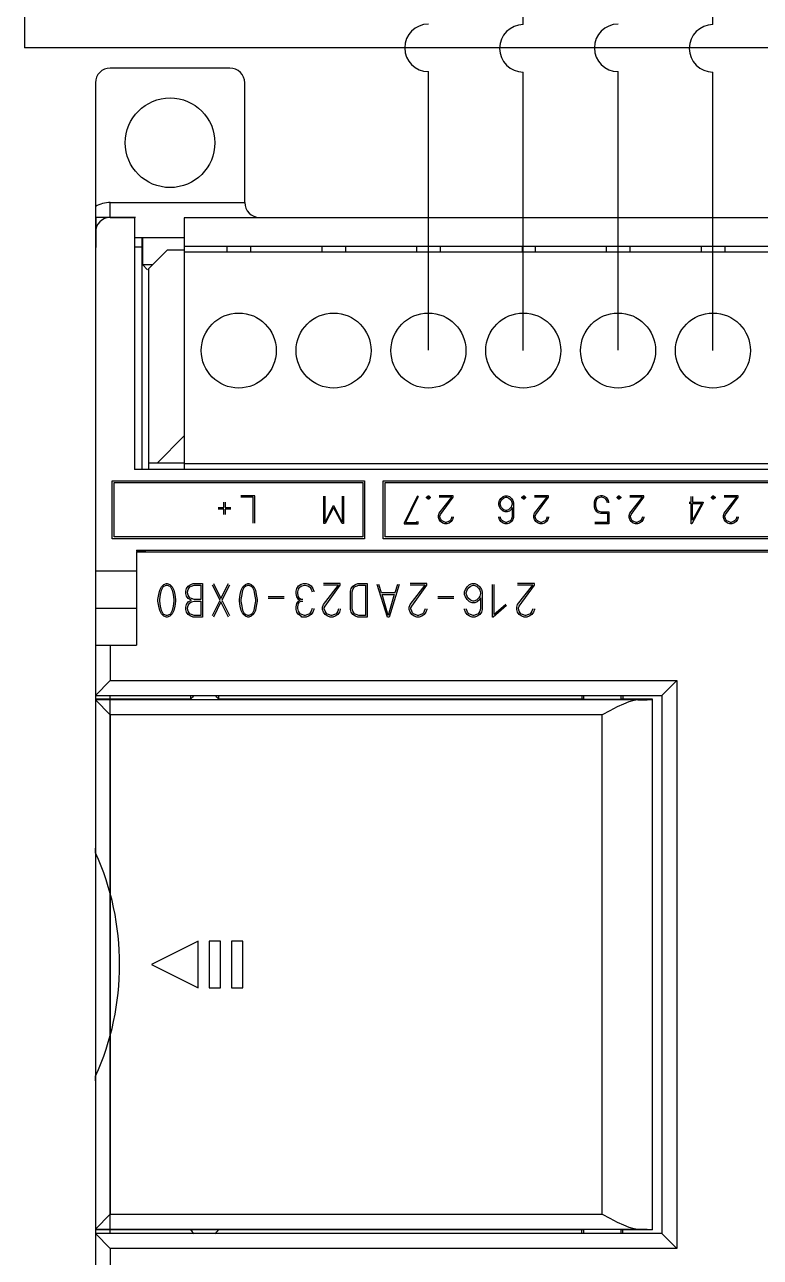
# Model space of a CAD drawing. Header units: inches. Extents: x 1238 to 1812, y 541 to 947.
# Drawn here: x 1363.8 to 1403.2, y 723.8 to 789.8 of the extents above; entities that cross this region are included whole.
import ezdxf

# ---------------------------------------------------------------- set-up
doc = ezdxf.new("R2010")
doc.units = ezdxf.units.IN
doc.header["$MEASUREMENT"] = 0
for name, color, linetype in [('0007LEVEL_0', 7, 'Continuous'), ('0007LEVEL_1', 7, 'Continuous'), ('8_ALL_NOTES_BALLOONS_SYMBOLS_GT', 7, 'Continuous'), ('RED_2.5mm^2', 1, 'Continuous'), ('YEL_14_THHN', 2, 'Continuous')]:
    doc.layers.add(name, color=color, linetype=linetype)

msp = doc.modelspace()

# ---------------------------------------------------------------- linework, layer by layer
at = {"color": 7, "linetype": 'Continuous'}
for p, q in [((1368.348, 779.482), (1369.648, 779.482)), ((1369.648, 779.482), (1369.648, 765.982)), ((1367.548, 778.682), (1367.548, 700.282)), ((1523.048, 765.982), (1369.648, 765.982)), ((1368.448, 765.382), (1381.968, 765.382)), ((1368.548, 765.282), (1381.868, 765.282)), ((1381.868, 765.282), (1381.868, 762.382)), ((1381.968, 765.382), (1381.968, 762.282)), ((1382.968, 762.282), (1382.968, 765.382)), ((1383.068, 762.382), (1383.068, 765.282)), ((1443.448, 762.382), (1383.068, 762.382)), ((1443.548, 762.282), (1382.968, 762.282)), ((1369.748, 761.672), (1369.748, 761.613)), ((1369.748, 761.672), (1522.948, 761.672)), ((1369.748, 761.582), (1369.748, 756.582)), ((1369.748, 761.582), (1522.948, 761.582)), ((1367.548, 760.569), (1369.748, 760.569)), ((1378.342, 759.615), (1378.432, 759.75)), ((1378.432, 759.75), (1378.567, 759.84)), ((1378.477, 759.66), (1378.522, 759.705)), ((1378.522, 759.705), (1378.612, 759.75)), ((1378.567, 759.84), (1378.702, 759.885)), ((1378.612, 759.75), (1378.747, 759.795)), ((1378.702, 759.885), (1378.837, 759.885)), ((1378.747, 759.795), (1378.792, 759.795)), ((1378.792, 759.795), (1378.927, 759.75)), ((1378.837, 759.885), (1378.972, 759.84)), ((1378.927, 759.75), (1379.017, 759.705)), ((1378.972, 759.84), (1379.107, 759.75)), ((1379.017, 759.705), (1379.062, 759.66)), ((1379.107, 759.75), (1379.197, 759.615)), ((1378.297, 759.48), (1378.342, 759.615)), ((1378.297, 759.345), (1378.297, 759.48)), ((1378.342, 759.165), (1378.297, 759.345)), ((1378.432, 759.03), (1378.342, 759.165)), ((1378.387, 759.435), (1378.432, 759.57)), ((1378.387, 759.345), (1378.387, 759.435)), ((1378.432, 759.165), (1378.387, 759.345)), ((1378.432, 759.57), (1378.477, 759.66)), ((1378.477, 759.075), (1378.432, 759.165)), ((1378.567, 759.03), (1378.477, 759.075)), ((1379.062, 759.66), (1379.107, 759.57)), ((1379.107, 759.57), (1379.152, 759.435)), ((1379.197, 759.615), (1379.242, 759.48)), ((1379.242, 759.48), (1379.242, 759.435)), ((1367.548, 758.554), (1369.748, 758.554)), ((1378.297, 758.625), (1378.342, 758.805)), ((1378.297, 758.49), (1378.297, 758.625)), ((1378.342, 758.355), (1378.297, 758.49)), ((1378.342, 758.805), (1378.432, 758.94)), ((1378.387, 758.625), (1378.432, 758.805)), ((1378.387, 758.535), (1378.387, 758.625)), ((1378.432, 758.4), (1378.387, 758.535)), ((1378.477, 758.985), (1378.432, 759.03)), ((1378.432, 758.94), (1378.477, 758.985)), ((1378.432, 758.805), (1378.477, 758.895)), ((1378.477, 758.31), (1378.432, 758.4)), ((1378.477, 758.985), (1378.522, 758.985)), ((1378.477, 758.895), (1378.567, 758.94)), ((1378.657, 759.03), (1378.567, 759.03)), ((1378.567, 758.94), (1378.657, 758.94)), ((1379.107, 758.4), (1379.062, 758.31)), ((1379.152, 758.535), (1379.107, 758.4)), ((1379.242, 758.49), (1379.197, 758.355)), ((1379.242, 758.535), (1379.242, 758.49)), ((1378.432, 758.22), (1378.342, 758.355)), ((1378.567, 758.13), (1378.432, 758.22)), ((1378.522, 758.265), (1378.477, 758.31)), ((1378.612, 758.22), (1378.522, 758.265)), ((1378.612, 758.085), (1378.567, 758.13)), ((1378.747, 758.175), (1378.612, 758.22)), ((1378.837, 758.085), (1378.612, 758.085)), ((1378.792, 758.175), (1378.747, 758.175)), ((1378.927, 758.22), (1378.792, 758.175)), ((1378.972, 758.13), (1378.837, 758.085)), ((1379.017, 758.265), (1378.927, 758.22)), ((1379.107, 758.22), (1378.972, 758.13)), ((1379.062, 758.31), (1379.017, 758.265)), ((1379.197, 758.355), (1379.107, 758.22)), ((1367.548, 756.582), (1369.748, 756.582)), ((1367.548, 753.882), (1397.898, 753.882)), ((1368.348, 725.082), (1368.348, 753.882)), ((1397.898, 753.882), (1397.898, 725.082)), ((1397.898, 725.082), (1367.548, 725.082))]:
    msp.add_line(p, q, dxfattribs=at)
msp.add_arc((1368.348, 778.682), 0.8, 90, 180, dxfattribs=at)
msp.add_spline([(1369.748, 761.613), (1369.991, 761.612), (1370.15, 761.61), (1370.236, 761.607)], degree=3, dxfattribs=at)
at = {"layer": '0007LEVEL_0', "color": 7, "linetype": 'Continuous'}
for p, q in [((1371.082, 759.702), (1371.217, 759.837)), ((1371.172, 759.702), (1371.217, 759.747)), ((1371.217, 759.837), (1371.352, 759.882)), ((1371.217, 759.747), (1371.352, 759.792)), ((1371.352, 759.882), (1371.397, 759.882)), ((1371.352, 759.792), (1371.397, 759.792)), ((1371.397, 759.882), (1371.532, 759.837)), ((1371.397, 759.792), (1371.532, 759.747)), ((1371.532, 759.837), (1371.667, 759.702)), ((1371.532, 759.747), (1371.577, 759.702)), ((1372.432, 759.612), (1372.522, 759.747)), ((1372.522, 759.747), (1372.657, 759.837)), ((1372.612, 759.702), (1372.702, 759.747)), ((1372.657, 759.837), (1372.792, 759.882)), ((1372.702, 759.747), (1372.837, 759.792)), ((1372.792, 759.882), (1373.287, 759.882)), ((1372.837, 759.792), (1373.197, 759.792)), ((1373.197, 759.792), (1373.197, 759.027)), ((1373.287, 759.882), (1373.287, 758.082)), ((1374.232, 758.982), (1373.827, 759.792)), ((1373.872, 759.882), (1374.277, 759.072)), ((1374.277, 759.072), (1374.682, 759.882)), ((1374.727, 759.792), (1374.322, 758.982)), ((1375.447, 759.702), (1375.582, 759.837)), ((1375.537, 759.702), (1375.582, 759.747)), ((1375.582, 759.837), (1375.717, 759.882)), ((1375.582, 759.747), (1375.717, 759.792)), ((1375.717, 759.882), (1375.762, 759.882)), ((1375.717, 759.792), (1375.762, 759.792)), ((1375.762, 759.882), (1375.897, 759.837)), ((1375.762, 759.792), (1375.897, 759.747)), ((1375.897, 759.837), (1376.032, 759.702)), ((1375.897, 759.747), (1375.942, 759.702)), ((1380.667, 759.882), (1379.767, 759.882)), ((1379.767, 758.757), (1380.577, 759.792)), ((1380.577, 759.792), (1379.767, 759.792)), ((1379.857, 758.667), (1380.667, 759.792)), ((1380.667, 759.792), (1380.667, 759.882)), ((1381.252, 759.612), (1381.342, 759.747)), ((1381.342, 759.747), (1381.477, 759.837)), ((1381.432, 759.702), (1381.522, 759.747)), ((1381.477, 759.837), (1381.612, 759.882)), ((1381.522, 759.747), (1381.657, 759.792)), ((1381.612, 759.882), (1382.107, 759.882)), ((1381.657, 759.792), (1382.017, 759.792)), ((1382.017, 759.792), (1382.017, 758.172)), ((1382.107, 759.882), (1382.107, 758.082)), ((1383.187, 758.082), (1382.647, 759.837)), ((1382.872, 759.387), (1382.737, 759.837)), ((1383.817, 759.837), (1383.277, 758.082)), ((1383.727, 759.837), (1383.592, 759.387)), ((1385.302, 759.882), (1384.402, 759.882)), ((1384.402, 758.757), (1385.212, 759.792)), ((1385.212, 759.792), (1384.402, 759.792)), ((1384.492, 758.667), (1385.302, 759.792)), ((1385.302, 759.792), (1385.302, 759.882)), ((1387.462, 759.702), (1387.597, 759.837)), ((1387.507, 759.612), (1387.642, 759.747)), ((1387.597, 759.837), (1387.732, 759.882)), ((1387.642, 759.747), (1387.777, 759.792)), ((1387.732, 759.882), (1387.867, 759.882)), ((1387.777, 759.792), (1387.822, 759.792)), ((1387.822, 759.792), (1387.957, 759.747)), ((1387.867, 759.882), (1388.002, 759.837)), ((1387.957, 759.747), (1388.092, 759.612)), ((1388.002, 759.837), (1388.137, 759.702)), ((1388.812, 758.082), (1388.812, 759.837)), ((1388.902, 758.217), (1388.902, 759.837)), ((1391.062, 759.882), (1390.162, 759.882)), ((1390.162, 758.757), (1390.972, 759.792)), ((1390.972, 759.792), (1390.162, 759.792)), ((1390.252, 758.667), (1391.062, 759.792)), ((1391.062, 759.792), (1391.062, 759.882)), ((1370.902, 759.027), (1370.947, 759.297)), ((1370.947, 759.297), (1370.992, 759.522)), ((1370.992, 759.522), (1371.082, 759.702)), ((1370.992, 759.027), (1371.037, 759.297)), ((1371.037, 759.297), (1371.082, 759.522)), ((1371.082, 759.522), (1371.172, 759.702)), ((1371.577, 759.702), (1371.667, 759.522)), ((1371.667, 759.702), (1371.757, 759.522)), ((1371.667, 759.522), (1371.712, 759.297)), ((1371.712, 759.297), (1371.757, 759.027)), ((1371.757, 759.522), (1371.802, 759.297)), ((1371.802, 759.297), (1371.847, 759.027)), ((1372.387, 759.477), (1372.432, 759.612)), ((1372.387, 759.342), (1372.387, 759.477)), ((1372.432, 759.207), (1372.387, 759.342)), ((1372.522, 759.072), (1372.432, 759.207)), ((1372.477, 759.432), (1372.522, 759.567)), ((1372.477, 759.387), (1372.477, 759.432)), ((1372.522, 759.252), (1372.477, 759.387)), ((1372.522, 759.567), (1372.567, 759.657)), ((1372.567, 759.162), (1372.522, 759.252)), ((1372.702, 758.982), (1372.522, 759.072)), ((1372.567, 759.657), (1372.612, 759.702)), ((1372.612, 759.117), (1372.567, 759.162)), ((1372.702, 759.072), (1372.612, 759.117)), ((1372.837, 759.027), (1372.702, 759.072)), ((1375.267, 759.027), (1375.312, 759.297)), ((1375.312, 759.297), (1375.357, 759.522)), ((1375.357, 759.522), (1375.447, 759.702)), ((1375.357, 759.027), (1375.402, 759.297)), ((1375.402, 759.297), (1375.447, 759.522)), ((1375.447, 759.522), (1375.537, 759.702)), ((1375.942, 759.702), (1376.032, 759.522)), ((1376.032, 759.702), (1376.122, 759.522)), ((1376.032, 759.522), (1376.077, 759.297)), ((1376.077, 759.297), (1376.122, 759.027)), ((1376.122, 759.522), (1376.167, 759.297)), ((1376.167, 759.297), (1376.212, 759.027)), ((1377.652, 759.162), (1376.797, 759.162)), ((1377.652, 759.072), (1376.797, 759.072)), ((1381.207, 759.477), (1381.252, 759.612)), ((1381.207, 758.487), (1381.207, 759.477)), ((1381.297, 759.432), (1381.342, 759.567)), ((1381.297, 758.532), (1381.297, 759.432)), ((1381.342, 759.567), (1381.387, 759.657)), ((1381.387, 759.657), (1381.432, 759.702)), ((1383.592, 759.387), (1382.872, 759.387)), ((1382.917, 759.297), (1383.547, 759.297)), ((1383.232, 758.172), (1382.917, 759.297)), ((1383.547, 759.297), (1383.232, 758.172)), ((1386.742, 759.162), (1385.887, 759.162)), ((1386.742, 759.072), (1385.887, 759.072)), ((1387.327, 759.432), (1387.372, 759.567)), ((1387.327, 759.297), (1387.327, 759.432)), ((1387.372, 759.162), (1387.327, 759.297)), ((1387.372, 759.567), (1387.462, 759.702)), ((1387.462, 759.027), (1387.372, 759.162)), ((1387.417, 759.387), (1387.462, 759.522)), ((1387.417, 759.342), (1387.417, 759.387)), ((1387.462, 759.207), (1387.417, 759.342)), ((1387.462, 759.522), (1387.507, 759.612)), ((1387.507, 759.117), (1387.462, 759.207)), ((1387.642, 758.982), (1387.507, 759.117)), ((1388.092, 759.117), (1387.957, 758.982)), ((1388.092, 759.612), (1388.137, 759.522)), ((1388.137, 759.207), (1388.092, 759.117)), ((1388.137, 759.702), (1388.227, 759.567)), ((1388.137, 759.522), (1388.182, 759.387)), ((1388.182, 759.342), (1388.137, 759.207)), ((1388.182, 759.117), (1388.137, 759.027)), ((1388.182, 759.387), (1388.182, 759.342)), ((1388.182, 759.117), (1388.182, 758.532)), ((1388.227, 759.567), (1388.272, 759.432)), ((1388.272, 759.432), (1388.272, 758.487)), ((1370.902, 758.937), (1370.902, 759.027)), ((1370.947, 758.667), (1370.902, 758.937)), ((1370.992, 758.442), (1370.947, 758.667)), ((1370.992, 758.937), (1370.992, 759.027)), ((1371.037, 758.667), (1370.992, 758.937)), ((1371.082, 758.262), (1370.992, 758.442)), ((1371.082, 758.442), (1371.037, 758.667)), ((1371.172, 758.262), (1371.082, 758.442)), ((1371.667, 758.442), (1371.577, 758.262)), ((1371.712, 758.667), (1371.667, 758.442)), ((1371.757, 758.442), (1371.667, 758.262)), ((1371.757, 758.937), (1371.712, 758.667)), ((1371.757, 759.027), (1371.757, 758.937)), ((1371.802, 758.667), (1371.757, 758.442)), ((1371.847, 758.937), (1371.802, 758.667)), ((1371.847, 759.027), (1371.847, 758.937)), ((1372.387, 758.622), (1372.432, 758.757)), ((1372.387, 758.487), (1372.387, 758.622)), ((1372.432, 758.352), (1372.387, 758.487)), ((1372.432, 758.757), (1372.522, 758.892)), ((1372.477, 758.577), (1372.522, 758.712)), ((1372.477, 758.532), (1372.477, 758.577)), ((1372.522, 758.397), (1372.477, 758.532)), ((1372.522, 758.892), (1372.702, 758.982)), ((1372.522, 758.712), (1372.567, 758.802)), ((1372.567, 758.307), (1372.522, 758.397)), ((1372.567, 758.802), (1372.612, 758.847)), ((1372.612, 758.847), (1372.702, 758.892)), ((1372.702, 758.892), (1372.837, 758.937)), ((1373.197, 759.027), (1372.837, 759.027)), ((1372.837, 758.937), (1373.197, 758.937)), ((1373.197, 758.937), (1373.197, 758.172)), ((1373.827, 758.172), (1374.232, 758.982)), ((1374.277, 758.892), (1373.872, 758.082)), ((1374.682, 758.082), (1374.277, 758.892)), ((1374.322, 758.982), (1374.727, 758.172)), ((1375.267, 758.937), (1375.267, 759.027)), ((1375.312, 758.667), (1375.267, 758.937)), ((1375.357, 758.442), (1375.312, 758.667)), ((1375.357, 758.937), (1375.357, 759.027)), ((1375.402, 758.667), (1375.357, 758.937)), ((1375.447, 758.262), (1375.357, 758.442)), ((1375.447, 758.442), (1375.402, 758.667)), ((1375.537, 758.262), (1375.447, 758.442)), ((1376.032, 758.442), (1375.942, 758.262)), ((1376.077, 758.667), (1376.032, 758.442)), ((1376.122, 758.442), (1376.032, 758.262)), ((1376.122, 758.937), (1376.077, 758.667)), ((1376.122, 759.027), (1376.122, 758.937)), ((1376.167, 758.667), (1376.122, 758.442)), ((1376.212, 758.937), (1376.167, 758.667)), ((1376.212, 759.027), (1376.212, 758.937)), ((1379.722, 758.622), (1379.767, 758.757)), ((1379.722, 758.487), (1379.722, 758.622)), ((1379.767, 758.352), (1379.722, 758.487)), ((1379.812, 758.577), (1379.857, 758.667)), ((1379.812, 758.532), (1379.812, 758.577)), ((1379.857, 758.397), (1379.812, 758.532)), ((1379.902, 758.307), (1379.857, 758.397)), ((1380.532, 758.397), (1380.487, 758.307)), ((1380.577, 758.532), (1380.532, 758.397)), ((1380.667, 758.487), (1380.622, 758.352)), ((1380.667, 758.532), (1380.667, 758.487)), ((1381.252, 758.352), (1381.207, 758.487)), ((1381.342, 758.397), (1381.297, 758.532)), ((1381.387, 758.307), (1381.342, 758.397)), ((1384.357, 758.622), (1384.402, 758.757)), ((1384.357, 758.487), (1384.357, 758.622)), ((1384.402, 758.352), (1384.357, 758.487)), ((1384.447, 758.577), (1384.492, 758.667)), ((1384.447, 758.532), (1384.447, 758.577)), ((1384.492, 758.397), (1384.447, 758.532)), ((1384.537, 758.307), (1384.492, 758.397)), ((1385.167, 758.397), (1385.122, 758.307)), ((1385.212, 758.532), (1385.167, 758.397)), ((1385.302, 758.487), (1385.257, 758.352)), ((1385.302, 758.532), (1385.302, 758.487)), ((1387.327, 758.487), (1387.327, 758.532)), ((1387.372, 758.352), (1387.327, 758.487)), ((1387.462, 758.397), (1387.417, 758.532)), ((1387.597, 758.892), (1387.462, 759.027)), ((1387.507, 758.307), (1387.462, 758.397)), ((1387.732, 758.847), (1387.597, 758.892)), ((1387.777, 758.937), (1387.642, 758.982)), ((1387.867, 758.847), (1387.732, 758.847)), ((1387.822, 758.937), (1387.777, 758.937)), ((1387.957, 758.982), (1387.822, 758.937)), ((1388.002, 758.892), (1387.867, 758.847)), ((1388.137, 759.027), (1388.002, 758.892)), ((1388.137, 758.397), (1388.092, 758.307)), ((1388.182, 758.532), (1388.137, 758.397)), ((1388.272, 758.487), (1388.227, 758.352)), ((1389.577, 758.712), (1388.857, 758.082)), ((1389.532, 758.757), (1388.902, 758.217)), ((1390.117, 758.622), (1390.162, 758.757)), ((1390.117, 758.487), (1390.117, 758.622)), ((1390.162, 758.352), (1390.117, 758.487)), ((1390.207, 758.577), (1390.252, 758.667)), ((1390.207, 758.532), (1390.207, 758.577)), ((1390.252, 758.397), (1390.207, 758.532)), ((1390.297, 758.307), (1390.252, 758.397)), ((1390.927, 758.397), (1390.882, 758.307)), ((1390.972, 758.532), (1390.927, 758.397)), ((1391.062, 758.487), (1391.017, 758.352)), ((1391.062, 758.532), (1391.062, 758.487)), ((1371.217, 758.127), (1371.082, 758.262)), ((1371.217, 758.217), (1371.172, 758.262)), ((1371.352, 758.172), (1371.217, 758.217)), ((1371.352, 758.082), (1371.217, 758.127)), ((1371.397, 758.172), (1371.352, 758.172)), ((1371.397, 758.082), (1371.352, 758.082)), ((1371.532, 758.217), (1371.397, 758.172)), ((1371.532, 758.127), (1371.397, 758.082)), ((1371.667, 758.262), (1371.532, 758.127)), ((1371.577, 758.262), (1371.532, 758.217)), ((1372.522, 758.217), (1372.432, 758.352)), ((1372.657, 758.127), (1372.522, 758.217)), ((1372.612, 758.262), (1372.567, 758.307)), ((1372.702, 758.217), (1372.612, 758.262)), ((1372.792, 758.082), (1372.657, 758.127)), ((1372.837, 758.172), (1372.702, 758.217)), ((1373.287, 758.082), (1372.792, 758.082)), ((1373.197, 758.172), (1372.837, 758.172)), ((1375.582, 758.127), (1375.447, 758.262)), ((1375.582, 758.217), (1375.537, 758.262)), ((1375.717, 758.172), (1375.582, 758.217)), ((1375.717, 758.082), (1375.582, 758.127)), ((1375.762, 758.172), (1375.717, 758.172)), ((1375.762, 758.082), (1375.717, 758.082)), ((1375.897, 758.217), (1375.762, 758.172)), ((1375.897, 758.127), (1375.762, 758.082)), ((1375.942, 758.262), (1375.897, 758.217)), ((1376.032, 758.262), (1375.897, 758.127)), ((1379.857, 758.217), (1379.767, 758.352)), ((1379.992, 758.127), (1379.857, 758.217)), ((1379.947, 758.262), (1379.902, 758.307)), ((1380.037, 758.217), (1379.947, 758.262)), ((1380.127, 758.082), (1379.992, 758.127)), ((1380.172, 758.172), (1380.037, 758.217)), ((1380.262, 758.082), (1380.127, 758.082)), ((1380.217, 758.172), (1380.172, 758.172)), ((1380.352, 758.217), (1380.217, 758.172)), ((1380.397, 758.127), (1380.262, 758.082)), ((1380.442, 758.262), (1380.352, 758.217)), ((1380.532, 758.217), (1380.397, 758.127)), ((1380.487, 758.307), (1380.442, 758.262)), ((1380.622, 758.352), (1380.532, 758.217)), ((1381.342, 758.217), (1381.252, 758.352)), ((1381.477, 758.127), (1381.342, 758.217)), ((1381.432, 758.262), (1381.387, 758.307)), ((1381.522, 758.217), (1381.432, 758.262)), ((1381.612, 758.082), (1381.477, 758.127)), ((1381.657, 758.172), (1381.522, 758.217)), ((1382.107, 758.082), (1381.612, 758.082)), ((1382.017, 758.172), (1381.657, 758.172)), ((1383.277, 758.082), (1383.187, 758.082)), ((1384.492, 758.217), (1384.402, 758.352)), ((1384.627, 758.127), (1384.492, 758.217)), ((1384.582, 758.262), (1384.537, 758.307)), ((1384.672, 758.217), (1384.582, 758.262)), ((1384.762, 758.082), (1384.627, 758.127)), ((1384.807, 758.172), (1384.672, 758.217)), ((1384.897, 758.082), (1384.762, 758.082)), ((1384.852, 758.172), (1384.807, 758.172)), ((1384.987, 758.217), (1384.852, 758.172)), ((1385.032, 758.127), (1384.897, 758.082)), ((1385.077, 758.262), (1384.987, 758.217)), ((1385.167, 758.217), (1385.032, 758.127)), ((1385.122, 758.307), (1385.077, 758.262)), ((1385.257, 758.352), (1385.167, 758.217)), ((1387.462, 758.217), (1387.372, 758.352)), ((1387.597, 758.127), (1387.462, 758.217)), ((1387.552, 758.262), (1387.507, 758.307)), ((1387.642, 758.217), (1387.552, 758.262)), ((1387.732, 758.082), (1387.597, 758.127)), ((1387.777, 758.172), (1387.642, 758.217)), ((1387.867, 758.082), (1387.732, 758.082)), ((1387.822, 758.172), (1387.777, 758.172)), ((1387.957, 758.217), (1387.822, 758.172)), ((1388.002, 758.127), (1387.867, 758.082)), ((1388.047, 758.262), (1387.957, 758.217)), ((1388.137, 758.217), (1388.002, 758.127)), ((1388.092, 758.307), (1388.047, 758.262)), ((1388.227, 758.352), (1388.137, 758.217)), ((1388.857, 758.082), (1388.812, 758.082)), ((1390.252, 758.217), (1390.162, 758.352)), ((1390.387, 758.127), (1390.252, 758.217)), ((1390.342, 758.262), (1390.297, 758.307)), ((1390.432, 758.217), (1390.342, 758.262)), ((1390.522, 758.082), (1390.387, 758.127)), ((1390.567, 758.172), (1390.432, 758.217)), ((1390.657, 758.082), (1390.522, 758.082)), ((1390.612, 758.172), (1390.567, 758.172)), ((1390.747, 758.217), (1390.612, 758.172)), ((1390.792, 758.127), (1390.657, 758.082)), ((1390.837, 758.262), (1390.747, 758.217)), ((1390.927, 758.217), (1390.792, 758.127)), ((1390.882, 758.307), (1390.837, 758.262)), ((1391.017, 758.352), (1390.927, 758.217))]:
    msp.add_line(p, q, dxfattribs=at)
at = {"layer": '0007LEVEL_1', "color": 7, "linetype": 'Continuous'}
for p, q in [((1368.448, 762.282), (1368.448, 765.382)), ((1368.548, 762.382), (1368.548, 765.282)), ((1382.968, 765.382), (1443.548, 765.382)), ((1383.068, 765.282), (1443.448, 765.282)), ((1376.083, 764.582), (1375.333, 764.582)), ((1376.008, 764.507), (1375.333, 764.507)), ((1376.008, 763.119), (1376.008, 764.507)), ((1376.083, 763.119), (1376.083, 764.582)), ((1379.785, 763.088), (1379.785, 764.551)), ((1379.86, 763.163), (1379.86, 764.551)), ((1380.76, 764.551), (1380.76, 763.163)), ((1380.835, 764.551), (1380.835, 763.088)), ((1384.805, 764.582), (1384.092, 763.119)), ((1384.842, 764.544), (1384.167, 763.157)), ((1385.292, 764.507), (1385.367, 764.582)), ((1385.292, 764.469), (1385.292, 764.507)), ((1385.367, 764.394), (1385.292, 764.469)), ((1385.367, 764.582), (1385.405, 764.582)), ((1385.367, 764.469), (1385.367, 764.507)), ((1385.367, 764.507), (1385.405, 764.507)), ((1385.405, 764.469), (1385.367, 764.469)), ((1385.405, 764.394), (1385.367, 764.394)), ((1385.405, 764.582), (1385.48, 764.507)), ((1385.405, 764.507), (1385.405, 764.469)), ((1385.48, 764.469), (1385.405, 764.394)), ((1385.48, 764.507), (1385.48, 764.469)), ((1386.717, 764.582), (1385.967, 764.582)), ((1385.967, 763.644), (1386.642, 764.507)), ((1386.642, 764.507), (1385.967, 764.507)), ((1386.042, 763.569), (1386.717, 764.507)), ((1386.717, 764.507), (1386.717, 764.582)), ((1389.197, 764.319), (1389.272, 764.432)), ((1389.272, 764.432), (1389.385, 764.544)), ((1389.272, 764.282), (1389.31, 764.357)), ((1389.31, 764.357), (1389.422, 764.469)), ((1389.385, 764.544), (1389.497, 764.582)), ((1389.422, 764.469), (1389.535, 764.507)), ((1389.497, 764.582), (1389.61, 764.582)), ((1389.535, 764.507), (1389.572, 764.507)), ((1389.572, 764.507), (1389.685, 764.469)), ((1389.61, 764.582), (1389.722, 764.544)), ((1389.685, 764.469), (1389.797, 764.357)), ((1389.722, 764.544), (1389.835, 764.432)), ((1389.797, 764.357), (1389.835, 764.282)), ((1389.835, 764.432), (1389.91, 764.319)), ((1390.397, 764.507), (1390.472, 764.582)), ((1390.397, 764.469), (1390.397, 764.507)), ((1390.472, 764.394), (1390.397, 764.469)), ((1390.472, 764.582), (1390.51, 764.582)), ((1390.472, 764.469), (1390.472, 764.507)), ((1390.472, 764.507), (1390.51, 764.507)), ((1390.51, 764.469), (1390.472, 764.469)), ((1390.51, 764.394), (1390.472, 764.394)), ((1390.51, 764.582), (1390.585, 764.507)), ((1390.51, 764.507), (1390.51, 764.469)), ((1390.585, 764.469), (1390.51, 764.394)), ((1390.585, 764.507), (1390.585, 764.469)), ((1391.822, 764.582), (1391.072, 764.582)), ((1391.072, 763.644), (1391.747, 764.507)), ((1391.747, 764.507), (1391.072, 764.507)), ((1391.147, 763.569), (1391.822, 764.507)), ((1391.822, 764.507), (1391.822, 764.582)), ((1394.299, 764.357), (1394.261, 764.244)), ((1394.374, 764.469), (1394.299, 764.357)), ((1394.486, 764.544), (1394.374, 764.469)), ((1394.411, 764.394), (1394.374, 764.319)), ((1394.449, 764.432), (1394.411, 764.394)), ((1394.524, 764.469), (1394.449, 764.432)), ((1394.599, 764.582), (1394.486, 764.544)), ((1394.636, 764.507), (1394.524, 764.469)), ((1394.711, 764.582), (1394.599, 764.582)), ((1394.674, 764.507), (1394.636, 764.507)), ((1394.786, 764.469), (1394.674, 764.507)), ((1394.824, 764.544), (1394.711, 764.582)), ((1394.861, 764.432), (1394.786, 764.469)), ((1394.936, 764.469), (1394.824, 764.544)), ((1394.899, 764.394), (1394.861, 764.432)), ((1394.936, 764.319), (1394.899, 764.394)), ((1395.011, 764.357), (1394.936, 764.469)), ((1395.049, 764.244), (1395.011, 764.357)), ((1395.499, 764.507), (1395.574, 764.582)), ((1395.499, 764.469), (1395.499, 764.507)), ((1395.574, 764.394), (1395.499, 764.469)), ((1395.574, 764.582), (1395.611, 764.582)), ((1395.574, 764.469), (1395.574, 764.507)), ((1395.574, 764.507), (1395.611, 764.507)), ((1395.611, 764.469), (1395.574, 764.469)), ((1395.611, 764.394), (1395.574, 764.394)), ((1395.611, 764.582), (1395.686, 764.507)), ((1395.611, 764.507), (1395.611, 764.469)), ((1395.686, 764.469), (1395.611, 764.394)), ((1395.686, 764.507), (1395.686, 764.469)), ((1396.924, 764.582), (1396.174, 764.582)), ((1396.174, 763.644), (1396.849, 764.507)), ((1396.849, 764.507), (1396.174, 764.507)), ((1396.249, 763.569), (1396.924, 764.507)), ((1396.924, 764.507), (1396.924, 764.582)), ((1399.466, 764.244), (1399.466, 764.544)), ((1399.541, 764.544), (1399.541, 764.244)), ((1400.554, 764.507), (1400.629, 764.582)), ((1400.554, 764.469), (1400.554, 764.507)), ((1400.629, 764.394), (1400.554, 764.469)), ((1400.629, 764.582), (1400.666, 764.582)), ((1400.629, 764.469), (1400.629, 764.507)), ((1400.629, 764.507), (1400.666, 764.507)), ((1400.666, 764.469), (1400.629, 764.469)), ((1400.666, 764.394), (1400.629, 764.394)), ((1400.666, 764.582), (1400.741, 764.507)), ((1400.666, 764.507), (1400.666, 764.469)), ((1400.741, 764.469), (1400.666, 764.394)), ((1400.741, 764.507), (1400.741, 764.469)), ((1401.979, 764.582), (1401.229, 764.582)), ((1401.229, 763.644), (1401.904, 764.507)), ((1401.904, 764.507), (1401.229, 764.507)), ((1401.304, 763.569), (1401.979, 764.507)), ((1401.979, 764.507), (1401.979, 764.582)), ((1374.133, 763.944), (1374.433, 763.944)), ((1374.433, 763.869), (1374.133, 763.869)), ((1374.433, 763.944), (1374.433, 764.244)), ((1374.433, 763.569), (1374.433, 763.869)), ((1374.508, 764.244), (1374.508, 763.944)), ((1374.508, 763.944), (1374.808, 763.944)), ((1374.508, 763.869), (1374.508, 763.569)), ((1374.808, 763.869), (1374.508, 763.869)), ((1380.272, 764.026), (1379.86, 763.163)), ((1380.31, 763.951), (1379.86, 763.088)), ((1380.347, 764.026), (1380.272, 764.026)), ((1380.76, 763.088), (1380.31, 763.951)), ((1380.76, 763.163), (1380.347, 764.026)), ((1389.16, 764.207), (1389.197, 764.319)), ((1389.16, 764.094), (1389.16, 764.207)), ((1389.197, 763.982), (1389.16, 764.094)), ((1389.272, 763.869), (1389.197, 763.982)), ((1389.235, 764.169), (1389.272, 764.282)), ((1389.235, 764.132), (1389.235, 764.169)), ((1389.272, 764.019), (1389.235, 764.132)), ((1389.31, 763.944), (1389.272, 764.019)), ((1389.385, 763.757), (1389.272, 763.869)), ((1389.422, 763.832), (1389.31, 763.944)), ((1389.497, 763.719), (1389.385, 763.757)), ((1389.535, 763.794), (1389.422, 763.832)), ((1389.61, 763.719), (1389.497, 763.719)), ((1389.572, 763.794), (1389.535, 763.794)), ((1389.685, 763.832), (1389.572, 763.794)), ((1389.722, 763.757), (1389.61, 763.719)), ((1389.797, 763.944), (1389.685, 763.832)), ((1389.835, 763.869), (1389.722, 763.757)), ((1389.835, 764.019), (1389.797, 763.944)), ((1389.835, 764.282), (1389.872, 764.169)), ((1389.872, 764.132), (1389.835, 764.019)), ((1389.872, 763.944), (1389.835, 763.869)), ((1389.872, 764.169), (1389.872, 764.132)), ((1389.872, 763.944), (1389.872, 763.457)), ((1389.91, 764.319), (1389.947, 764.207)), ((1389.947, 764.207), (1389.947, 763.419)), ((1394.261, 764.244), (1394.261, 763.982)), ((1394.261, 763.982), (1394.299, 763.869)), ((1394.299, 763.869), (1394.374, 763.757)), ((1394.374, 764.319), (1394.336, 764.207)), ((1394.336, 764.207), (1394.336, 764.019)), ((1394.336, 764.019), (1394.374, 763.907)), ((1394.374, 763.907), (1394.411, 763.832)), ((1394.374, 763.757), (1394.486, 763.682)), ((1394.411, 763.832), (1394.449, 763.794)), ((1394.449, 763.794), (1394.524, 763.757)), ((1394.486, 763.682), (1394.599, 763.644)), ((1394.524, 763.757), (1394.636, 763.719)), ((1394.636, 763.719), (1395.049, 763.719)), ((1394.974, 764.207), (1394.936, 764.319)), ((1395.049, 764.207), (1395.049, 764.244)), ((1395.049, 763.719), (1395.049, 763.082)), ((1399.354, 764.244), (1399.466, 764.244)), ((1399.466, 764.169), (1399.354, 764.169)), ((1399.466, 763.082), (1399.466, 764.169)), ((1400.104, 764.207), (1399.504, 763.082)), ((1399.541, 764.244), (1400.104, 764.244)), ((1400.029, 764.169), (1399.541, 763.269)), ((1399.541, 763.269), (1399.541, 764.169)), ((1399.541, 764.169), (1400.029, 764.169)), ((1400.104, 764.244), (1400.104, 764.207)), ((1379.86, 763.088), (1379.785, 763.088)), ((1380.835, 763.088), (1380.76, 763.088)), ((1384.092, 763.119), (1384.092, 763.082)), ((1384.092, 763.082), (1384.842, 763.082)), ((1384.167, 763.157), (1384.767, 763.157)), ((1384.767, 763.157), (1384.767, 763.194)), ((1384.842, 763.082), (1384.842, 763.194)), ((1385.93, 763.532), (1385.967, 763.644)), ((1385.93, 763.419), (1385.93, 763.532)), ((1385.967, 763.307), (1385.93, 763.419)), ((1386.042, 763.194), (1385.967, 763.307)), ((1386.005, 763.494), (1386.042, 763.569)), ((1386.005, 763.457), (1386.005, 763.494)), ((1386.042, 763.344), (1386.005, 763.457)), ((1386.08, 763.269), (1386.042, 763.344)), ((1386.155, 763.119), (1386.042, 763.194)), ((1386.117, 763.232), (1386.08, 763.269)), ((1386.192, 763.194), (1386.117, 763.232)), ((1386.267, 763.082), (1386.155, 763.119)), ((1386.305, 763.157), (1386.192, 763.194)), ((1386.38, 763.082), (1386.267, 763.082)), ((1386.342, 763.157), (1386.305, 763.157)), ((1386.455, 763.194), (1386.342, 763.157)), ((1386.492, 763.119), (1386.38, 763.082)), ((1386.53, 763.232), (1386.455, 763.194)), ((1386.605, 763.194), (1386.492, 763.119)), ((1386.567, 763.269), (1386.53, 763.232)), ((1386.605, 763.344), (1386.567, 763.269)), ((1386.642, 763.457), (1386.605, 763.344)), ((1386.68, 763.307), (1386.605, 763.194)), ((1386.717, 763.419), (1386.68, 763.307)), ((1386.717, 763.457), (1386.717, 763.419)), ((1389.16, 763.419), (1389.16, 763.457)), ((1389.197, 763.307), (1389.16, 763.419)), ((1389.272, 763.194), (1389.197, 763.307)), ((1389.272, 763.344), (1389.235, 763.457)), ((1389.31, 763.269), (1389.272, 763.344)), ((1389.385, 763.119), (1389.272, 763.194)), ((1389.347, 763.232), (1389.31, 763.269)), ((1389.422, 763.194), (1389.347, 763.232)), ((1389.497, 763.082), (1389.385, 763.119)), ((1389.535, 763.157), (1389.422, 763.194)), ((1389.61, 763.082), (1389.497, 763.082)), ((1389.572, 763.157), (1389.535, 763.157)), ((1389.685, 763.194), (1389.572, 763.157)), ((1389.722, 763.119), (1389.61, 763.082)), ((1389.76, 763.232), (1389.685, 763.194)), ((1389.835, 763.194), (1389.722, 763.119)), ((1389.797, 763.269), (1389.76, 763.232)), ((1389.835, 763.344), (1389.797, 763.269)), ((1389.872, 763.457), (1389.835, 763.344)), ((1389.91, 763.307), (1389.835, 763.194)), ((1389.947, 763.419), (1389.91, 763.307)), ((1391.035, 763.532), (1391.072, 763.644)), ((1391.035, 763.419), (1391.035, 763.532)), ((1391.072, 763.307), (1391.035, 763.419)), ((1391.147, 763.194), (1391.072, 763.307)), ((1391.11, 763.494), (1391.147, 763.569)), ((1391.11, 763.457), (1391.11, 763.494)), ((1391.147, 763.344), (1391.11, 763.457)), ((1391.185, 763.269), (1391.147, 763.344)), ((1391.26, 763.119), (1391.147, 763.194)), ((1391.222, 763.232), (1391.185, 763.269)), ((1391.297, 763.194), (1391.222, 763.232)), ((1391.372, 763.082), (1391.26, 763.119)), ((1391.41, 763.157), (1391.297, 763.194)), ((1391.485, 763.082), (1391.372, 763.082)), ((1391.447, 763.157), (1391.41, 763.157)), ((1391.56, 763.194), (1391.447, 763.157)), ((1391.597, 763.119), (1391.485, 763.082)), ((1391.635, 763.232), (1391.56, 763.194)), ((1391.71, 763.194), (1391.597, 763.119)), ((1391.672, 763.269), (1391.635, 763.232)), ((1391.71, 763.344), (1391.672, 763.269)), ((1391.747, 763.457), (1391.71, 763.344)), ((1391.785, 763.307), (1391.71, 763.194)), ((1391.822, 763.419), (1391.785, 763.307)), ((1391.822, 763.457), (1391.822, 763.419)), ((1394.974, 763.157), (1394.299, 763.157)), ((1395.049, 763.082), (1394.299, 763.082)), ((1394.599, 763.644), (1394.974, 763.644)), ((1394.974, 763.644), (1394.974, 763.157)), ((1396.136, 763.532), (1396.174, 763.644)), ((1396.136, 763.419), (1396.136, 763.532)), ((1396.174, 763.307), (1396.136, 763.419)), ((1396.249, 763.194), (1396.174, 763.307)), ((1396.211, 763.494), (1396.249, 763.569)), ((1396.211, 763.457), (1396.211, 763.494)), ((1396.249, 763.344), (1396.211, 763.457)), ((1396.286, 763.269), (1396.249, 763.344)), ((1396.361, 763.119), (1396.249, 763.194)), ((1396.324, 763.232), (1396.286, 763.269)), ((1396.399, 763.194), (1396.324, 763.232)), ((1396.474, 763.082), (1396.361, 763.119)), ((1396.511, 763.157), (1396.399, 763.194)), ((1396.586, 763.082), (1396.474, 763.082)), ((1396.549, 763.157), (1396.511, 763.157)), ((1396.661, 763.194), (1396.549, 763.157)), ((1396.699, 763.119), (1396.586, 763.082)), ((1396.736, 763.232), (1396.661, 763.194)), ((1396.811, 763.194), (1396.699, 763.119)), ((1396.774, 763.269), (1396.736, 763.232)), ((1396.811, 763.344), (1396.774, 763.269)), ((1396.849, 763.457), (1396.811, 763.344)), ((1396.886, 763.307), (1396.811, 763.194)), ((1396.924, 763.419), (1396.886, 763.307)), ((1396.924, 763.457), (1396.924, 763.419)), ((1399.504, 763.082), (1399.466, 763.082)), ((1401.191, 763.532), (1401.229, 763.644)), ((1401.191, 763.419), (1401.191, 763.532)), ((1401.229, 763.307), (1401.191, 763.419)), ((1401.304, 763.194), (1401.229, 763.307)), ((1401.266, 763.494), (1401.304, 763.569)), ((1401.266, 763.457), (1401.266, 763.494)), ((1401.304, 763.344), (1401.266, 763.457)), ((1401.341, 763.269), (1401.304, 763.344)), ((1401.416, 763.119), (1401.304, 763.194)), ((1401.379, 763.232), (1401.341, 763.269)), ((1401.454, 763.194), (1401.379, 763.232)), ((1401.529, 763.082), (1401.416, 763.119)), ((1401.566, 763.157), (1401.454, 763.194)), ((1401.641, 763.082), (1401.529, 763.082)), ((1401.604, 763.157), (1401.566, 763.157)), ((1401.716, 763.194), (1401.604, 763.157)), ((1401.754, 763.119), (1401.641, 763.082)), ((1401.791, 763.232), (1401.716, 763.194)), ((1401.866, 763.194), (1401.754, 763.119)), ((1401.829, 763.269), (1401.791, 763.232)), ((1401.866, 763.344), (1401.829, 763.269)), ((1401.904, 763.457), (1401.866, 763.344)), ((1401.941, 763.307), (1401.866, 763.194)), ((1401.979, 763.419), (1401.941, 763.307)), ((1401.979, 763.457), (1401.979, 763.419)), ((1381.868, 762.382), (1368.548, 762.382)), ((1381.968, 762.282), (1368.448, 762.282))]:
    msp.add_line(p, q, dxfattribs=at)
at = {"layer": '8_ALL_NOTES_BALLOONS_SYMBOLS_GT', "color": 7, "linetype": 'Continuous'}
for p, q in [((1374.748, 787.482), (1368.348, 787.482)), ((1367.548, 786.682), (1367.548, 700.282)), ((1375.548, 780.282), (1375.548, 786.682)), ((1368.348, 779.482), (1368.348, 780.282)), ((1368.348, 780.282), (1375.548, 780.282)), ((1367.59, 777.866), (1367.59, 779.466)), ((1369.694, 779.472), (1367.596, 779.472)), ((1369.648, 779.482), (1369.648, 765.982)), ((1372.307, 779.458), (1372.307, 765.982)), ((1444.189, 779.458), (1372.307, 779.458)), ((1372.307, 778.382), (1369.648, 778.382)), ((1370.048, 765.982), (1370.048, 778.382)), ((1370.074, 778.382), (1370.074, 776.955)), ((1370.048, 777.882), (1369.648, 777.882)), ((1370.398, 776.732), (1371.398, 777.732)), ((1372.307, 777.732), (1371.398, 777.732)), ((1444.189, 777.934), (1372.307, 777.934)), ((1372.307, 777.639), (1444.189, 777.639)), ((1374.593, 777.934), (1374.593, 777.639)), ((1375.863, 777.934), (1375.863, 777.639)), ((1379.673, 777.934), (1379.673, 777.639)), ((1380.943, 777.934), (1380.943, 777.639)), ((1384.753, 777.934), (1384.753, 777.639)), ((1386.023, 777.934), (1386.023, 777.639)), ((1390.413, 777.908), (1390.413, 777.613)), ((1391.103, 777.934), (1391.103, 777.639)), ((1394.913, 777.934), (1394.913, 777.639)), ((1396.183, 777.934), (1396.183, 777.639)), ((1399.993, 777.934), (1399.993, 777.639)), ((1401.263, 777.934), (1401.263, 777.639)), ((1370.074, 776.955), (1370.622, 776.955)), ((1370.074, 776.955), (1370.348, 776.682)), ((1370.398, 776.732), (1370.398, 765.982)), ((1372.307, 767.78), (1370.859, 766.332)), ((1372.307, 766.332), (1370.398, 766.332)), ((1372.307, 766.311), (1444.189, 766.311)), ((1523.048, 765.982), (1369.648, 765.982)), ((1369.748, 761.672), (1369.748, 761.613)), ((1369.748, 761.613), (1369.991, 761.612)), ((1369.748, 761.582), (1369.748, 756.582)), ((1369.991, 761.612), (1370.15, 761.61)), ((1370.15, 761.61), (1370.236, 761.607)), ((1370.236, 761.607), (1370.247, 761.605)), ((1367.548, 760.569), (1369.748, 760.569)), ((1367.548, 758.554), (1369.748, 758.554)), ((1367.548, 756.582), (1369.748, 756.582)), ((1368.348, 756.582), (1368.348, 754.682)), ((1368.348, 754.682), (1367.548, 753.882)), ((1368.348, 754.682), (1398.698, 754.682)), ((1398.698, 754.682), (1397.898, 753.882)), ((1398.698, 754.682), (1398.698, 724.282)), ((1367.548, 753.882), (1397.898, 753.882)), ((1368.348, 753.682), (1368.348, 753.882)), ((1372.648, 753.882), (1372.648, 753.682)), ((1374.148, 753.882), (1374.148, 753.682)), ((1393.598, 753.882), (1393.598, 753.682)), ((1393.698, 753.882), (1393.698, 753.682)), ((1395.698, 753.882), (1395.698, 753.682)), ((1395.798, 753.882), (1395.798, 753.682)), ((1397.898, 753.882), (1397.898, 725.082)), ((1372.648, 753.682), (1367.548, 753.682)), ((1396.603, 753.648), (1367.548, 753.648)), ((1368.348, 752.848), (1367.548, 753.648)), ((1367.548, 753.648), (1367.548, 753.648)), ((1372.648, 753.682), (1372.676, 753.678)), ((1372.676, 753.678), (1372.764, 753.674)), ((1372.764, 753.674), (1372.904, 753.672)), ((1372.904, 753.672), (1373.085, 753.67)), ((1373.085, 753.67), (1373.29, 753.669)), ((1373.29, 753.669), (1373.506, 753.669)), ((1373.506, 753.669), (1373.711, 753.67)), ((1373.711, 753.67), (1373.893, 753.672)), ((1373.893, 753.672), (1374.032, 753.674)), ((1374.032, 753.674), (1374.12, 753.678)), ((1374.12, 753.678), (1374.148, 753.682)), ((1393.698, 753.682), (1374.148, 753.682)), ((1393.732, 753.677), (1393.698, 753.682)), ((1393.832, 753.673), (1393.732, 753.677)), ((1393.991, 753.669), (1393.832, 753.673)), ((1394.198, 753.667), (1393.991, 753.669)), ((1394.439, 753.665), (1394.198, 753.667)), ((1394.698, 753.664), (1394.439, 753.665)), ((1394.957, 753.665), (1394.698, 753.664)), ((1395.198, 753.667), (1394.957, 753.665)), ((1395.497, 753.271), (1395.113, 753.073)), ((1395.405, 753.669), (1395.198, 753.667)), ((1395.564, 753.673), (1395.405, 753.669)), ((1395.834, 753.43), (1395.497, 753.271)), ((1395.664, 753.677), (1395.564, 753.673)), ((1395.698, 753.682), (1395.664, 753.677)), ((1397.398, 753.682), (1395.698, 753.682)), ((1396.13, 753.547), (1395.834, 753.43)), ((1396.386, 753.621), (1396.13, 753.547)), ((1396.603, 753.648), (1396.386, 753.621)), ((1396.603, 753.648), (1396.88, 753.654)), ((1396.88, 753.654), (1397.102, 753.66)), ((1397.102, 753.66), (1397.265, 753.667)), ((1397.265, 753.667), (1397.365, 753.674)), ((1397.365, 753.674), (1397.398, 753.682)), ((1397.398, 725.282), (1397.398, 753.682)), ((1368.348, 752.848), (1368.348, 726.115)), ((1394.698, 752.848), (1368.348, 752.848)), ((1395.113, 753.073), (1394.698, 752.848)), ((1394.698, 726.115), (1394.698, 752.848)), ((1367.549, 745.638), (1367.548, 745.719)), ((1367.551, 745.554), (1367.549, 745.638)), ((1367.554, 745.468), (1367.551, 745.554)), ((1373.048, 740.732), (1370.548, 739.482)), ((1373.048, 738.232), (1373.048, 740.732)), ((1373.648, 740.732), (1373.648, 738.232)), ((1374.248, 740.732), (1373.648, 740.732)), ((1374.248, 738.232), (1374.248, 740.732)), ((1374.848, 740.732), (1374.848, 738.232)), ((1375.448, 740.732), (1374.848, 740.732)), ((1375.448, 738.232), (1375.448, 740.732)), ((1370.548, 739.482), (1373.048, 738.232)), ((1373.648, 738.232), (1374.248, 738.232)), ((1374.848, 738.232), (1375.448, 738.232)), ((1367.548, 733.244), (1367.549, 733.326)), ((1367.549, 733.326), (1367.551, 733.409)), ((1367.551, 733.409), (1367.554, 733.495)), ((1367.548, 725.315), (1368.348, 726.115)), ((1368.348, 726.115), (1394.698, 726.115)), ((1394.698, 726.115), (1395.113, 725.891)), ((1395.113, 725.891), (1395.497, 725.692)), ((1395.497, 725.692), (1395.834, 725.534)), ((1395.834, 725.534), (1396.13, 725.416)), ((1396.13, 725.416), (1396.386, 725.342)), ((1367.548, 725.315), (1367.548, 725.315)), ((1367.548, 725.315), (1396.603, 725.315)), ((1372.648, 725.282), (1367.548, 725.282)), ((1397.898, 725.082), (1367.548, 725.082)), ((1368.348, 724.282), (1367.548, 725.082)), ((1368.348, 725.082), (1368.348, 725.282)), ((1372.648, 725.282), (1372.676, 725.285)), ((1372.676, 725.285), (1372.764, 725.289)), ((1372.764, 725.289), (1372.904, 725.292)), ((1372.904, 725.292), (1373.085, 725.294)), ((1373.085, 725.294), (1373.29, 725.295)), ((1373.29, 725.295), (1373.506, 725.295)), ((1373.506, 725.295), (1373.711, 725.294)), ((1373.711, 725.294), (1373.893, 725.292)), ((1373.893, 725.292), (1374.032, 725.289)), ((1374.032, 725.289), (1374.12, 725.285)), ((1374.12, 725.285), (1374.148, 725.282)), ((1393.698, 725.282), (1374.148, 725.282)), ((1393.598, 725.082), (1393.598, 725.282)), ((1393.732, 725.286), (1393.698, 725.282)), ((1393.698, 725.282), (1393.698, 725.082)), ((1393.832, 725.29), (1393.732, 725.286)), ((1393.991, 725.294), (1393.832, 725.29)), ((1394.198, 725.297), (1393.991, 725.294)), ((1394.439, 725.299), (1394.198, 725.297)), ((1394.698, 725.299), (1394.439, 725.299)), ((1394.957, 725.299), (1394.698, 725.299)), ((1395.198, 725.297), (1394.957, 725.299)), ((1395.405, 725.294), (1395.198, 725.297)), ((1395.564, 725.29), (1395.405, 725.294)), ((1395.664, 725.286), (1395.564, 725.29)), ((1395.698, 725.282), (1395.664, 725.286)), ((1395.698, 725.282), (1395.698, 725.082)), ((1397.398, 725.282), (1395.698, 725.282)), ((1395.798, 725.082), (1395.798, 725.282)), ((1396.386, 725.342), (1396.603, 725.315)), ((1396.603, 725.315), (1396.88, 725.309)), ((1396.88, 725.309), (1397.102, 725.303)), ((1397.102, 725.303), (1397.265, 725.296)), ((1397.265, 725.296), (1397.365, 725.289)), ((1397.365, 725.289), (1397.398, 725.282)), ((1398.698, 724.282), (1397.898, 725.082)), ((1368.348, 724.282), (1368.348, 722.382)), ((1398.698, 724.282), (1368.348, 724.282))]:
    msp.add_line(p, q, dxfattribs=at)
for centre, radius in [((1371.548, 783.482), 2.4), ((1375.228, 772.356), 2.007), ((1380.308, 772.356), 2.007), ((1385.388, 772.356), 2.007), ((1390.468, 772.356), 2.007), ((1395.548, 772.356), 2.007), ((1400.628, 772.356), 2.007)]:
    msp.add_circle(centre, radius, dxfattribs=at)
for centre, radius, start, end in [((1368.348, 786.682), 0.8, 90, 180), ((1374.748, 786.682), 0.8, 0, 90), ((1368.348, 778.682), 1.6, 90, 120), ((1376.348, 780.282), 0.8, 180, 270), ((1368.348, 778.682), 0.8, 90, 180), ((1373.398, 753.179), 0.903, 132.8651, 146.14497), ((1373.398, 753.179), 0.903, 33.85503, 47.1349), ((1354.352, 739.482), 14.496, 335.60974, 24.39026), ((1373.398, 725.785), 0.903, 213.85503, 231.62049), ((1373.398, 725.785), 0.903, 308.37951, 326.14497)]:
    msp.add_arc(centre, radius, start, end, dxfattribs=at)
at = {"layer": 'RED_2.5mm^2'}
for p in [(1363.759, 838.902), (1517.468, 788.561)]:
    msp.add_line(p, (1363.759, 788.561), dxfattribs=at)
at = {"layer": 'YEL_14_THHN'}
for p, q in [((1390.468, 789.805), (1390.468, 844.199)), ((1400.628, 789.805), (1400.628, 836.854)), ((1385.388, 772.382), (1385.388, 787.291)), ((1390.468, 772.356), (1390.468, 787.265)), ((1395.548, 772.382), (1395.548, 787.291)), ((1400.628, 772.356), (1400.628, 787.265))]:
    msp.add_line(p, q, dxfattribs=at)
for centre in [(1385.388, 788.561), (1390.468, 788.535), (1395.548, 788.561), (1400.628, 788.535)]:
    msp.add_arc(centre, 1.27, 90, 270, dxfattribs=at)

doc.saveas('drawing.dxf')
